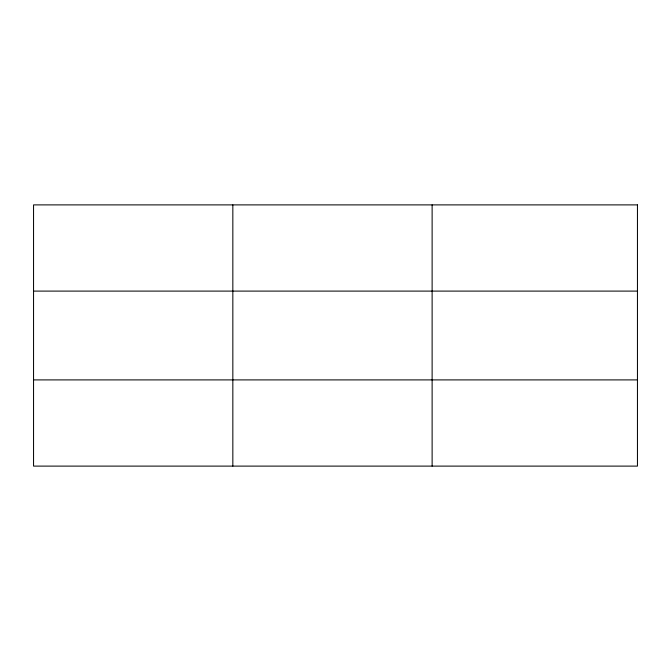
<?xml version="1.0" encoding="UTF-8"?>
<svg xmlns="http://www.w3.org/2000/svg" width="671" height="671" viewBox="0 0 671 671"><rect width="100%" height="100%" fill="white"/><g stroke="black" fill="none" stroke-linecap="round" stroke-linejoin="round"><path stroke-width="1.01" d="M232.837 466.11L232.837 204.89M432.124 466.11L432.124 204.89M33.55 291.097L637.45 291.097M33.55 379.903L637.45 379.903M637.45 204.89L637.45 466.11L33.55 466.11L33.55 204.89L637.45 204.89"/></g></svg>
